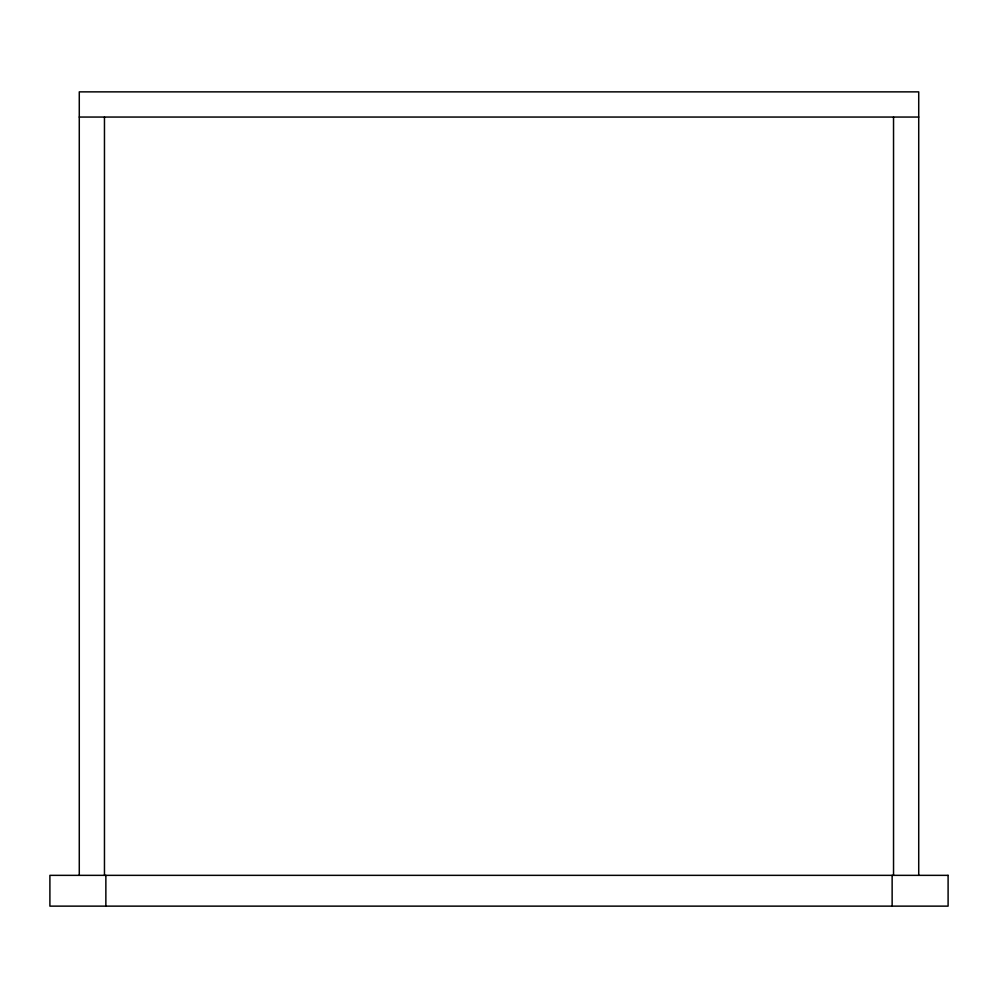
<?xml version="1.0" encoding="UTF-8"?>
<svg xmlns="http://www.w3.org/2000/svg" width="998" height="998" viewBox="0 0 998 998"><rect width="100%" height="100%" fill="white"/><g stroke="black" fill="none" stroke-linecap="round" stroke-linejoin="round"><path stroke-width="1.5" d="M79.279 117.053L918.721 117.053M918.721 875.346L918.721 91.866L79.279 91.866L79.279 875.346M893.534 117.053L893.534 875.346M892.137 875.346L892.137 906.134M105.863 875.346L105.863 906.134M104.466 117.053L104.466 875.346M948.1 875.346L49.9 875.346L49.9 906.134L948.1 906.134L948.1 875.346"/></g></svg>
